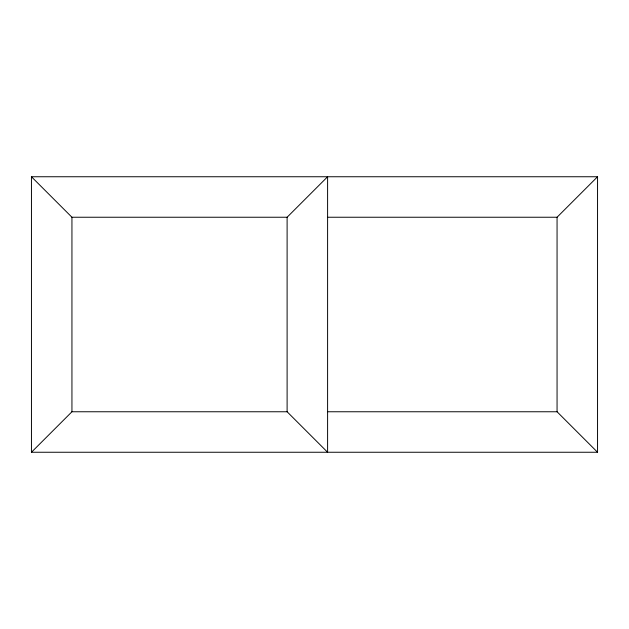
<?xml version="1.0" encoding="UTF-8"?>
<svg xmlns="http://www.w3.org/2000/svg" width="629" height="629" viewBox="0 0 629 629"><rect width="100%" height="100%" fill="white"/><g stroke="black" fill="none" stroke-linecap="round" stroke-linejoin="round"><path stroke-width="0.94" d="M31.45 452.251L71.942 411.759L287.107 411.759L327.599 452.251L327.599 176.749L287.107 217.241L71.942 217.241L31.45 176.749L31.45 452.251L597.55 452.251L597.55 176.749L31.45 176.749M327.866 217.241L557.058 217.241L597.55 176.749M327.866 411.759L557.058 411.759L597.55 452.251M557.058 217.241L557.058 411.759M287.107 217.241L287.107 411.759M71.942 217.241L71.942 411.759"/></g></svg>
